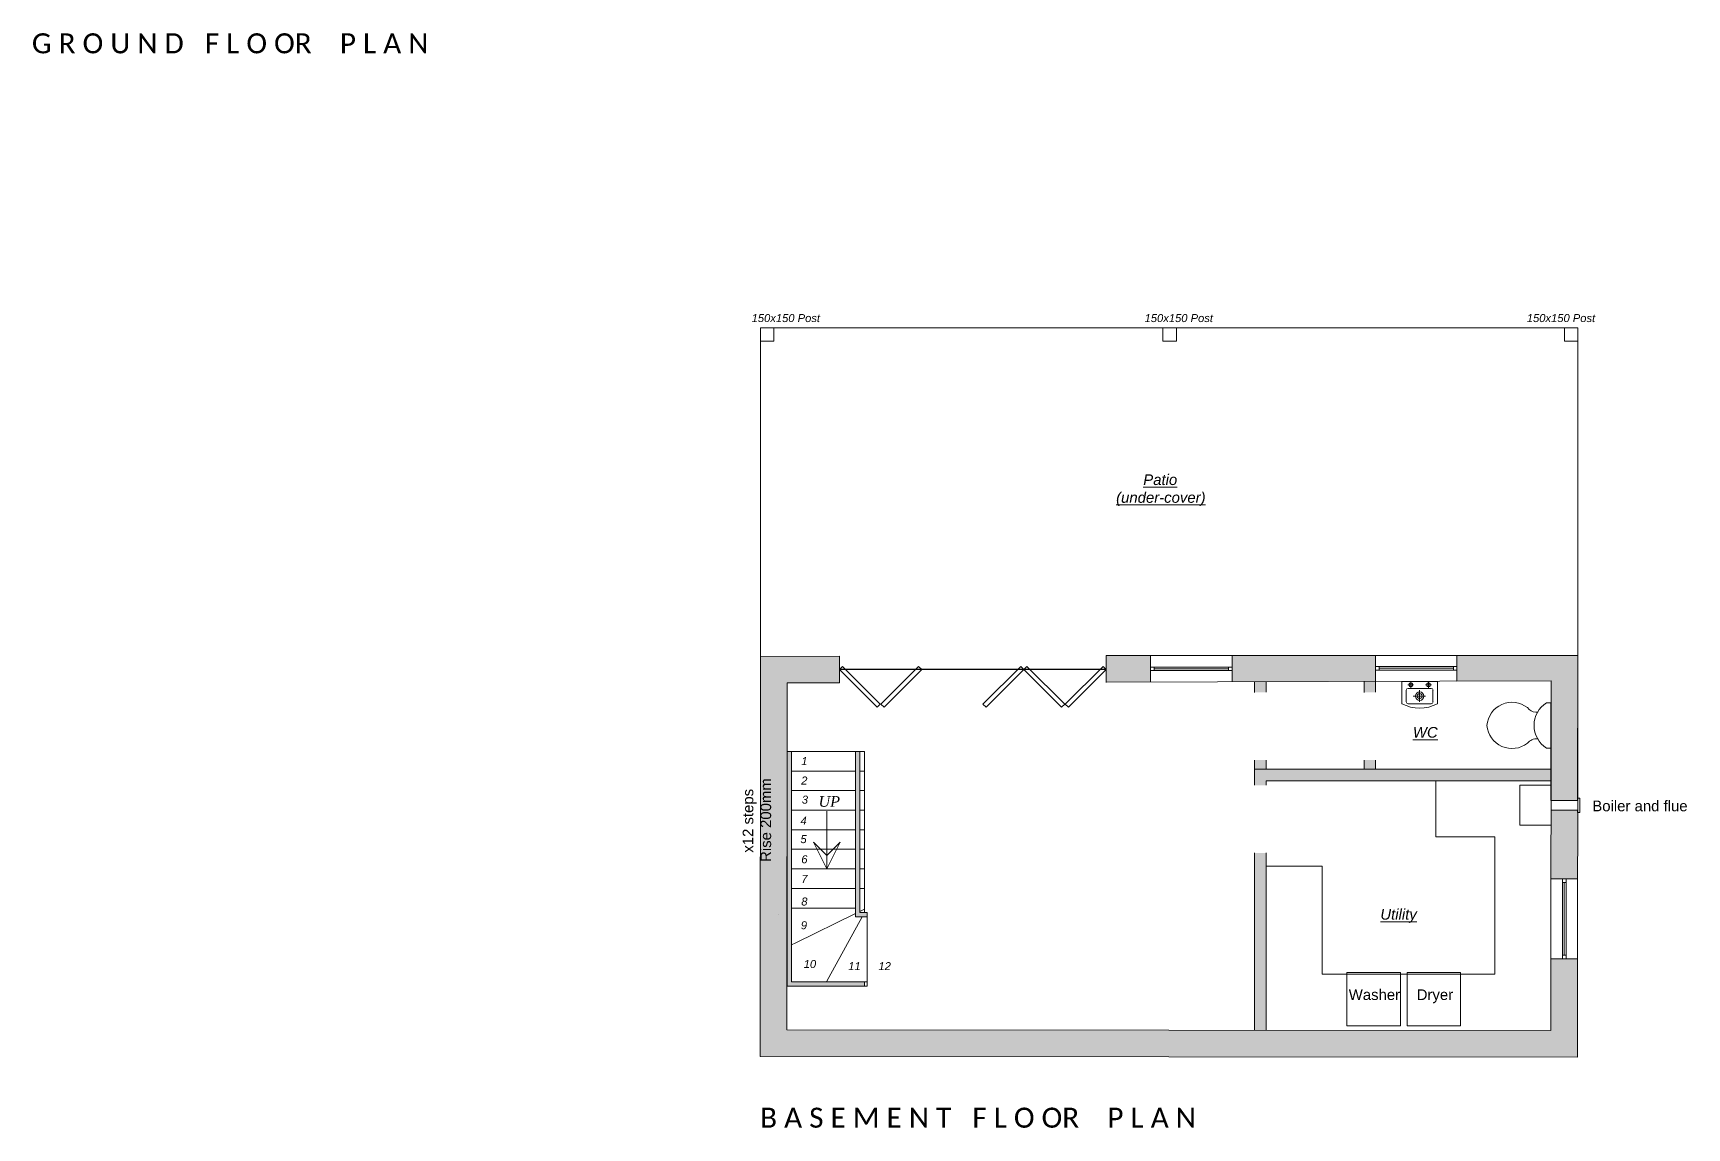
# Model space of a CAD drawing. Extents: x 79255 to 104504, y 75016 to 100709.
# Drawn here: x 79266 to 97865, y 75016 to 87332 of the extents above; entities that cross this region are included whole.
import ezdxf

# ---------------------------------------------------------------- set-up
doc = ezdxf.new("R2010")
doc.units = 0
doc.header["$LTSCALE"] = 25
doc.header["$MEASUREMENT"] = 0
doc.linetypes.add('DASHED', pattern=[0.75, 0.5, -0.25])
doc.linetypes.add('HIDDEN2', pattern=[4.7625, 3.175, -1.5875])
doc.layers.get('0').update_dxf_attribs({"lineweight": 9})
for name, color, linetype, lineweight in [('A-Doors & Frames-G', 7, 'Continuous', 9), ('A-Kitchen Furniture', 7, 'Continuous', 9), ('A-Sanitary', 7, 'Continuous', 9), ('A-Stairs', 7, 'Continuous', 9), ('A-Text', 7, 'Continuous', 9), ('A-walls', 7, 'Continuous', 9), ('A-Window', 7, 'Continuous', 9), ('DROP_KERB', 8, 'DASHED', 9), ('Edit_02', 82, 'Continuous', 9)]:
    doc.layers.add(name, color=color, linetype=linetype, lineweight=lineweight)
doc.layers.add('A-Wall hatch', color=254, linetype='Continuous', lineweight=9, true_color=0xcfcfcf)
doc.layers.add('elevation', color=253, linetype='Continuous')
doc.styles.get("Standard").update_dxf_attribs({"font": 'arial.ttf'})

# ---------------------------------------------------------------- blocks, each defined once
blk = doc.blocks.new('arrow block')
for p, q in [((86288, -84611), (86438, -84311)), ((86438, -84611), (86438, -84311)), ((86438, -84311), (86588, -84611)), ((86438, -84461), (86288, -84611)), ((86588, -84611), (86438, -84461)), ((86438, -84611), (86438, -84961))]:
    blk.add_line(p, q)

msp = doc.modelspace()

# ---------------------------------------------------------------- hatches: boundary and pattern name
at = {"layer": 'A-Wall hatch'}
h = msp.add_hatch(color=256, dxfattribs=at)
h.dxf.hatch_style = 1
h.paths.add_polyline_path([(96638, 80330), (95279, 80330), (95279, 80041), (96337, 80044), (96336, 78701), (96636, 78701)])
h.paths.add_polyline_path([(96636, 78566), (96636, 78566), (96636, 78591), (96336, 78591), (96335, 77818), (96635, 77818)])
h.paths.add_polyline_path([(96634, 76918), (96334, 76918), (96334, 76583), (96334, 76113), (87742, 76121), (87745, 80021), (88334, 80022), (88334, 80322), (87446, 80320), (87446, 80271), (87442, 75821), (96633, 75813)])
h.paths.add_polyline_path([(94364, 80330), (92749, 80330), (92749, 80034), (94364, 80038)])
h.paths.add_polyline_path([(91834, 80330), (91334, 80330), (91334, 80030), (91834, 80032)])
h = msp.add_hatch(color=256, dxfattribs=at)
h.dxf.hatch_style = 1
h.paths.add_polyline_path([(96336, 79051), (93003, 79051), (93003, 78871), (93133, 78871), (93133, 78921), (96336, 78921)])
h.paths.add_polyline_path([(93133, 78109), (93078, 78109, -0.007516), (93055, 78109), (93003, 78109), (93003, 76116), (93133, 76116)])
h.paths.add_polyline_path([(93133, 79153), (93003, 79153), (93003, 79051), (93133, 79051)])
h.paths.add_polyline_path([(93133, 80035), (93003, 80035), (93003, 79915), (93058, 79915, -0.007516), (93082, 79915), (93133, 79915)])
h.paths.add_polyline_path([(94364, 80038), (94234, 80038), (94234, 79915), (94289, 79915, -0.007516), (94312, 79915), (94364, 79915)])
h.paths.add_polyline_path([(94364, 79153), (94234, 79153), (94234, 79051), (94364, 79051)])
h.paths.add_polyline_path([(88565, 79250), (88515, 79250), (88515, 77390), (88645, 77390), (88645, 77440), (88565, 77440)])
h.paths.add_polyline_path([(87795, 79250), (87745, 79250), (87745, 76610), (88615, 76610), (88615, 76660), (87795, 76660)])

# ---------------------------------------------------------------- linework, layer by layer
msp.add_line((96634, 76113), (96634, 76113))
at = {"color": 6, "flags": 128}
msp.add_lwpolyline([(96634, 76583), (96634, 76113)], dxfattribs=at)
at = {"layer": 'A-Doors & Frames-G'}
for p, q in [((88369, 80208), (88334, 80172)), ((88334, 80177), (91334, 80177)), ((88334, 80174), (91334, 80174)), ((88334, 80172), (88758, 79748)), ((88794, 79783), (88369, 80208)), ((88800, 79783), (89225, 80208)), ((89260, 80172), (88836, 79748)), ((89225, 80208), (89260, 80172)), ((89948, 79783), (90373, 80208)), ((90408, 80172), (89984, 79748)), ((90373, 80208), (90408, 80172)), ((90443, 80208), (90408, 80172)), ((90408, 80172), (90832, 79748)), ((90868, 79783), (90443, 80208)), ((90874, 79783), (91299, 80208)), ((91334, 80172), (90910, 79748)), ((91299, 80208), (91334, 80172)), ((88758, 79748), (88794, 79783)), ((88836, 79748), (88800, 79783)), ((89984, 79748), (89948, 79783)), ((90832, 79748), (90868, 79783)), ((90910, 79748), (90874, 79783))]:
    msp.add_line(p, q, dxfattribs=at)
at = {"layer": 'A-Doors & Frames-G', "color": 251, "linetype": 'HIDDEN2', "ltscale": 25, "true_color": 0x595959}
for points in [[(94042, 76763), (94642, 76763), (94642, 76163), (94042, 76163)], [(94717, 76763), (95317, 76763), (95317, 76163), (94717, 76163)]]:
    msp.add_lwpolyline(points, close=True, dxfattribs=at)
at = {"layer": 'A-Kitchen Furniture', "linetype": 'ByBlock'}
for p, q in [((95040, 78291), (95040, 78921)), ((95986, 78421), (95986, 78871)), ((95986, 78871), (96336, 78871)), ((96336, 78701), (96636, 78701)), ((96636, 78726), (96661, 78726)), ((96661, 78566), (96661, 78726)), ((96336, 78591), (96636, 78591)), ((96636, 78591), (96636, 78566)), ((96636, 78566), (96661, 78566)), ((96336, 78421), (95986, 78421)), ((95040, 78291), (95705, 78291)), ((95705, 78291), (95704, 76744)), ((93763, 77959), (93133, 77959)), ((93763, 76745), (93763, 77959)), ((95704, 76744), (93763, 76745))]:
    msp.add_line(p, q, dxfattribs=at)
at = {"layer": 'A-Sanitary'}
for p, q in [((94726, 80002), (94791, 80002)), ((94738, 80002), (94740, 80012)), ((94738, 80002), (94738, 80002)), ((94740, 79991), (94738, 80002)), ((94738, 80002), (94738, 80002)), ((94740, 80012), (94749, 80020)), ((94749, 79982), (94740, 79991)), ((94749, 80020), (94759, 80023)), ((94759, 79980), (94749, 79982)), ((94759, 80033), (94759, 79967)), ((94759, 80023), (94770, 80020)), ((94770, 79982), (94759, 79980)), ((94770, 80020), (94779, 80012)), ((94779, 79991), (94770, 79982)), ((94779, 80012), (94780, 80002)), ((94780, 80002), (94779, 79991)), ((94926, 79999), (94991, 79999)), ((94938, 79999), (94940, 80013)), ((94940, 79989), (94938, 79999)), ((94938, 79999), (94938, 79999)), ((94938, 79999), (94938, 79999)), ((94940, 80013), (94949, 80019)), ((94949, 79983), (94940, 79989)), ((94949, 80019), (94959, 80022)), ((94959, 79978), (94949, 79983)), ((94959, 79968), (94959, 80033)), ((94959, 80022), (94970, 80019)), ((94970, 79983), (94959, 79978)), ((94970, 80019), (94979, 80013)), ((94979, 79989), (94970, 79983)), ((94979, 80013), (94980, 79999)), ((94980, 79999), (94979, 79989)), ((94709, 79941), (94709, 79808)), ((94989, 79961), (94729, 79961)), ((94729, 79788), (94989, 79788)), ((94785, 79874), (94925, 79874)), ((94811, 79874), (94815, 79893)), ((94815, 79855), (94811, 79874)), ((94811, 79874), (94811, 79874)), ((94811, 79874), (94811, 79874)), ((94815, 79893), (94826, 79908)), ((94826, 79840), (94815, 79855)), ((94826, 79908), (94841, 79918)), ((94841, 79829), (94826, 79840)), ((94830, 79874), (94834, 79889)), ((94834, 79859), (94830, 79874)), ((94830, 79874), (94830, 79874)), ((94830, 79874), (94830, 79874)), ((94834, 79889), (94845, 79900)), ((94845, 79849), (94834, 79859)), ((94841, 79918), (94859, 79923)), ((94859, 79826), (94841, 79829)), ((94845, 79900), (94859, 79903)), ((94859, 79844), (94845, 79849)), ((94859, 79940), (94859, 79809)), ((94859, 79923), (94879, 79918)), ((94859, 79903), (94874, 79900)), ((94874, 79849), (94859, 79844)), ((94879, 79829), (94859, 79826)), ((94874, 79900), (94885, 79889)), ((94885, 79859), (94874, 79849)), ((94879, 79918), (94893, 79908)), ((94893, 79840), (94879, 79829)), ((94885, 79889), (94889, 79874)), ((94889, 79874), (94885, 79859)), ((94893, 79908), (94904, 79893)), ((94904, 79855), (94893, 79840)), ((94904, 79893), (94908, 79874)), ((94908, 79874), (94904, 79855)), ((95009, 79808), (95009, 79941)), ((96286, 79799), (96336, 79799)), ((96336, 79289), (96336, 79799)), ((96336, 79289), (96286, 79289))]:
    msp.add_line(p, q, dxfattribs=at)
msp.add_lwpolyline([(95059, 79788), (95059, 80038), (94659, 80038), (94659, 79788)], dxfattribs=at)
for centre, radius, start, end in [((94859, 80163), 425, 241.9275, 298.0725), ((94735, 79935), 26.2, 102.322, 167.678), ((94735, 79813), 26.2, 192.322, 257.678), ((94984, 79935), 26.2, 12.322, 77.678), ((94984, 79813), 26.2, 282.322, 347.678), ((95897, 79522), 282, 51.8754, 175.5814), ((96448, 79544), 302, 122.4647, 237.5353), ((96175, 79826), 133, 218.311, 265.3627), ((96175, 79826), 133, 265.3627, 274.6373), ((95897, 79566), 282, 184.4186, 308.1246), ((96173, 79267), 127, 84.09, 142.9618)]:
    msp.add_arc(centre, radius, start, end, dxfattribs=at)
at = {"layer": 'A-Stairs'}
for p, q in [((87745, 79250), (87745, 76610)), ((88615, 79250), (87745, 79250)), ((87795, 79250), (87795, 76660)), ((88515, 79250), (88515, 77390)), ((88565, 79250), (88565, 77440)), ((88615, 79250), (88615, 77440)), ((87845, 79030), (87795, 79030)), ((88515, 79030), (87845, 79030)), ((88615, 79030), (88565, 79030)), ((87845, 78810), (87795, 78810)), ((88515, 78810), (87845, 78810)), ((88615, 78810), (88565, 78810)), ((87845, 78590), (87795, 78590)), ((88515, 78590), (87845, 78590)), ((88615, 78590), (88565, 78590)), ((87845, 78370), (87795, 78370)), ((88515, 78370), (87845, 78370)), ((88615, 78370), (88565, 78370)), ((87845, 78150), (87795, 78150)), ((88515, 78150), (87845, 78150)), ((88615, 78150), (88565, 78150)), ((87845, 77930), (87795, 77930)), ((88515, 77930), (87845, 77930)), ((88615, 77930), (88565, 77930)), ((87845, 77710), (87795, 77710)), ((88515, 77710), (87845, 77710)), ((88615, 77710), (88565, 77710)), ((87745, 76610), (87745, 77490)), ((87845, 77490), (87795, 77490)), ((88515, 77490), (87845, 77490)), ((88515, 77427), (87845, 77099)), ((88515, 77427), (87845, 77099)), ((88590, 77390), (88216, 76710)), ((88590, 77390), (88216, 76710)), ((88515, 77390), (88645, 77390)), ((88615, 77476), (88565, 77451)), ((88565, 77440), (88645, 77440)), ((88615, 77490), (88615, 77440)), ((88645, 77440), (88645, 76610)), ((88645, 77440), (88645, 76610)), ((87845, 77099), (87795, 77075)), ((87795, 76660), (88645, 76660)), ((88216, 76710), (88188, 76660)), ((88615, 76660), (88615, 76610)), ((87795, 76610), (87745, 76610)), ((87745, 76610), (88645, 76610)), ((88615, 76610), (88565, 76610))]:
    msp.add_line(p, q, dxfattribs=at)
at = {"layer": 'A-walls'}
for p, q in [((87584, 84016), (96487, 84016)), ((88334, 80322), (88334, 80022)), ((88334, 80322), (88334, 80025)), ((91334, 80330), (91334, 80027)), ((91334, 80330), (91334, 80030)), ((91834, 80036), (91834, 80330)), ((92749, 80036), (92749, 80330)), ((94364, 80042), (94364, 80330)), ((95279, 80041), (95279, 80330)), ((93003, 80035), (93003, 79915)), ((93133, 80035), (93133, 79918)), ((94234, 80038), (94234, 79915)), ((94364, 80042), (94364, 79918)), ((93003, 79153), (93003, 79051)), ((93003, 78871), (93003, 79051)), ((96336, 79051), (93003, 79051)), ((93133, 79153), (93133, 79051)), ((94234, 79153), (94234, 79051)), ((94364, 79153), (94364, 79051)), ((93133, 78871), (93133, 78921)), ((96336, 78921), (93133, 78921)), ((93003, 76116), (93003, 78109)), ((93133, 76116), (93133, 78109)), ((96335, 77818), (96635, 77818)), ((96334, 76918), (96634, 76918)), ((87742, 76121), (96334, 76113))]:
    msp.add_line(p, q, dxfattribs=at)
at = {"layer": 'A-walls', "flags": 128}
for points in [[(87446, 84016), (87596, 84016), (87596, 83866), (87446, 83866)], [(91973, 84016), (92123, 84016), (92123, 83866), (91973, 83866)], [(96487, 84016), (96637, 84016), (96637, 83866), (96487, 83866)]]:
    msp.add_lwpolyline(points, close=True, dxfattribs=at)
for points in [[(91334, 80330), (96638, 80330), (96633, 75813), (87442, 75821), (87446, 80320), (88334, 80322)], [(87742, 76121), (87745, 80021), (88334, 80022)], [(91334, 80030), (96337, 80044), (96334, 76583), (96334, 76113)]]:
    msp.add_lwpolyline(points, dxfattribs=at)
at = {"layer": 'A-walls'}
msp.add_lwpolyline([(96636, 78701), (96638, 80330), (95279, 80330), (95279, 80041), (96337, 80044), (96336, 78701)], close=True, dxfattribs=at)
at = {"layer": 'A-Window'}
for p, q in [((92749, 80200), (91834, 80200)), ((92749, 80160), (91834, 80160)), ((91874, 80200), (91874, 80160)), ((92709, 80180), (91874, 80180)), ((92709, 80200), (92709, 80160)), ((95279, 80206), (94364, 80206)), ((95279, 80166), (94364, 80166)), ((94404, 80206), (94404, 80166)), ((95239, 80186), (94404, 80186)), ((95239, 80206), (95239, 80166)), ((96465, 77818), (96465, 76918)), ((96505, 77778), (96465, 77778)), ((96485, 77778), (96485, 76959)), ((96505, 77818), (96505, 76918)), ((96505, 76959), (96465, 76959))]:
    msp.add_line(p, q, dxfattribs=at)
at = {"layer": 'DROP_KERB'}
for p, q in [((87446, 80271), (87446, 83959)), ((96637, 80271), (96637, 84016))]:
    msp.add_line(p, q, dxfattribs=at)
at = {"layer": 'Edit_02'}
msp.add_line((87646, 77420), (87645, 77420), dxfattribs=at)
at = {"layer": 'elevation'}
msp.add_line((87734, 80321), (87734, 80321), dxfattribs=at)

# ---------------------------------------------------------------- block references
at = {"layer": 'A-Stairs', "rotation": 180}
msp.add_blockref('arrow block', (174632, -6380), dxfattribs=at)

# ---------------------------------------------------------------- texts
at = {"attachment_point": 1}
for s, insert, char_height in [('\\pi276.13;{\\fArial|b0|i1|c0|p34;150x150 Post}', (87071, 84171), 90), ('\\pi276.13;{\\fArial|b0|i1|c0|p34;150x150 Post}', (91490, 84171), 90), ('\\pi276.13;{\\fArial|b0|i1|c0|p34;150x150 Post}', (95788, 84171), 90), ('\\pi467.93;{\\fArial|b0|i1|c0|p34;\\LPatio \\P\\pi162.86;(under-cover)}', (91283, 82368), 120)]:
    msp.add_mtext_dynamic_manual_height_columns(s, width=1308.06, gutter_width=12.5, heights=[0], dxfattribs=dict(at, insert=insert, char_height=char_height))
at = {"layer": 'A-Text', "attachment_point": 1}
for s, width, insert, char_height in [('{\\fCalibri|b0|i0|c0|p34;G R O U N D   F L O OR    P L A N}', 8462.82, (79253, 87329), 225), ('\\pi524.17;{\\fArial|b0|i1|c0|p34;\\LWC}', 1308.06, (94259, 79526), 120), ('\\pi24.158;{\\fArial|b0|i1|c0|p34;1}', 90, (87881, 79187), 90), ('\\pi13.353;{\\fArial|b0|i1|c0|p34;2}', 90, (87891, 78969), 90), ('\\pi13.414;{\\fArial|b0|i1|c0|p34;3}', 90, (87898, 78754), 90), ('{\\fTimes New Roman|b0|i1|c0|p18;UP}', 80, (88099, 78749), 120), ('\\pi127.78;Boiler and flue', 1308.06, (96673, 78698), 120), ('\\pi13.752;{\\fArial|b0|i1|c0|p34;4}', 90, (87882, 78516), 90), ('\\pi13.383;{\\fArial|b0|i1|c0|p34;5}', 90, (87882, 78310), 90), ('\\pi14.55;{\\fArial|b0|i1|c0|p34;6}', 90, (87891, 78083), 90), ('\\pi15.194;{\\fArial|b0|i1|c0|p34;7}', 90, (87891, 77863), 90), ('\\pi14.212;{\\fArial|b0|i1|c0|p34;8}', 90, (87891, 77608), 90), ('\\pi452.13;{\\fArial|b0|i1|c0|p34;\\LUtility}', 1308.06, (93965, 77479), 120), ('\\pi14.58;{\\fArial|b0|i1|c0|p34;9}', 90, (87886, 77341), 90), ('\\pi-16.207;{\\fArial|b0|i1|c0|p34;10}', 90, (87949, 76905), 90), ('\\pi-10.805;{\\fArial|b0|i1|c0|p34;11}', 90, (88444, 76881), 90), ('\\pi-15.992;{\\fArial|b0|i1|c0|p34;12}', 90, (88789, 76881), 90), ('\\pi-97.353;Washer', 383.11, (94159, 76575), 120), ('{\\fCalibri|b0|i0|c0|p34;B A S E M E N T   F L O OR    P L A N}', 8462.82, (87442, 75244), 225)]:
    msp.add_mtext_dynamic_manual_height_columns(s, width=width, gutter_width=12.5, heights=[0], dxfattribs=dict(at, insert=insert, char_height=char_height))
at = {"layer": 'A-Text', "insert": (87246, 77813), "char_height": 120, "attachment_point": 1, "rotation": 90}
msp.add_mtext_dynamic_manual_height_columns('\\pi299.1;x12 steps\\P\\pi195.56;Rise 200mm', width=1308.06, gutter_width=12.5, heights=[0], dxfattribs=at)
at = {"layer": 'A-Text', "color": 251, "linetype": 'HIDDEN2', "ltscale": 25, "true_color": 0x595959, "insert": (94834, 76575), "char_height": 120, "attachment_point": 1}
msp.add_mtext_dynamic_manual_height_columns('\\pi-8.0075;Dryer', width=383.11, gutter_width=12.5, heights=[0], dxfattribs=at)

doc.saveas('drawing.dxf')
